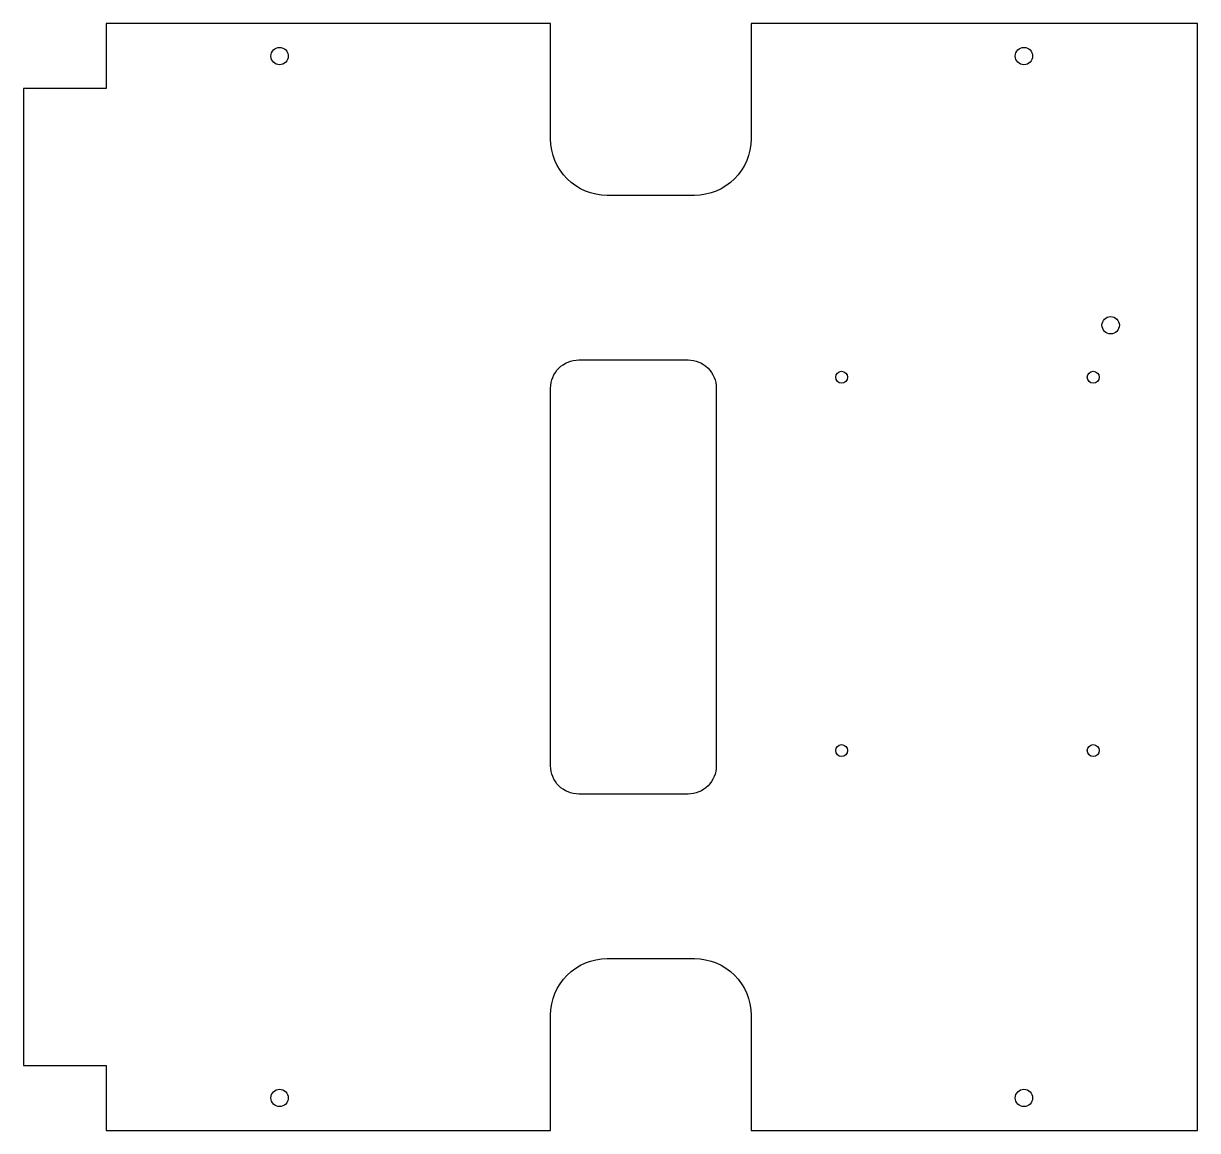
# Model space of a CAD drawing. Header units: millimetres. Extents: x -34 to 237, y -90 to 165.
import ezdxf

# ---------------------------------------------------------------- set-up
doc = ezdxf.new("R2010")
doc.units = ezdxf.units.MM

msp = doc.modelspace()

# ---------------------------------------------------------------- linework, layer by layer
for points in [[(133.66, 165), (133.66, 138.4, -0.414214), (120.66, 125.4), (100.47, 125.4, -0.414214), (87.47, 138.4), (87.47, 165), (-15, 165), (-15, 150), (-34.02, 150), (-34.02, -75), (-15, -75), (-15, -90), (87.47, -90), (87.47, -63.4, -0.414214), (100.47, -50.4), (120.66, -50.4, -0.414214), (133.66, -63.4), (133.66, -90), (236.57, -90), (236.57, -75), (236.55, -75), (236.55, 150), (236.57, 150), (236.57, 165)], [(119.16, -12.5), (93.97, -12.5, -0.414214), (87.47, -6), (87.47, 81, -0.414214), (93.97, 87.5), (119.16, 87.5, -0.414214), (125.66, 81), (125.66, -6, -0.414214)]]:
    msp.add_lwpolyline(points, format="xyb", close=True)
for centre, radius in [((25, 157.5), 2), ((196.57, 157.5), 2), ((216.55, 95.5), 2), ((154.55, 83.5), 1.38), ((212.55, 83.5), 1.38), ((154.55, -2.5), 1.38), ((212.55, -2.5), 1.38), ((25, -82.5), 2), ((196.57, -82.5), 2)]:
    msp.add_circle(centre, radius)

doc.saveas('drawing.dxf')
